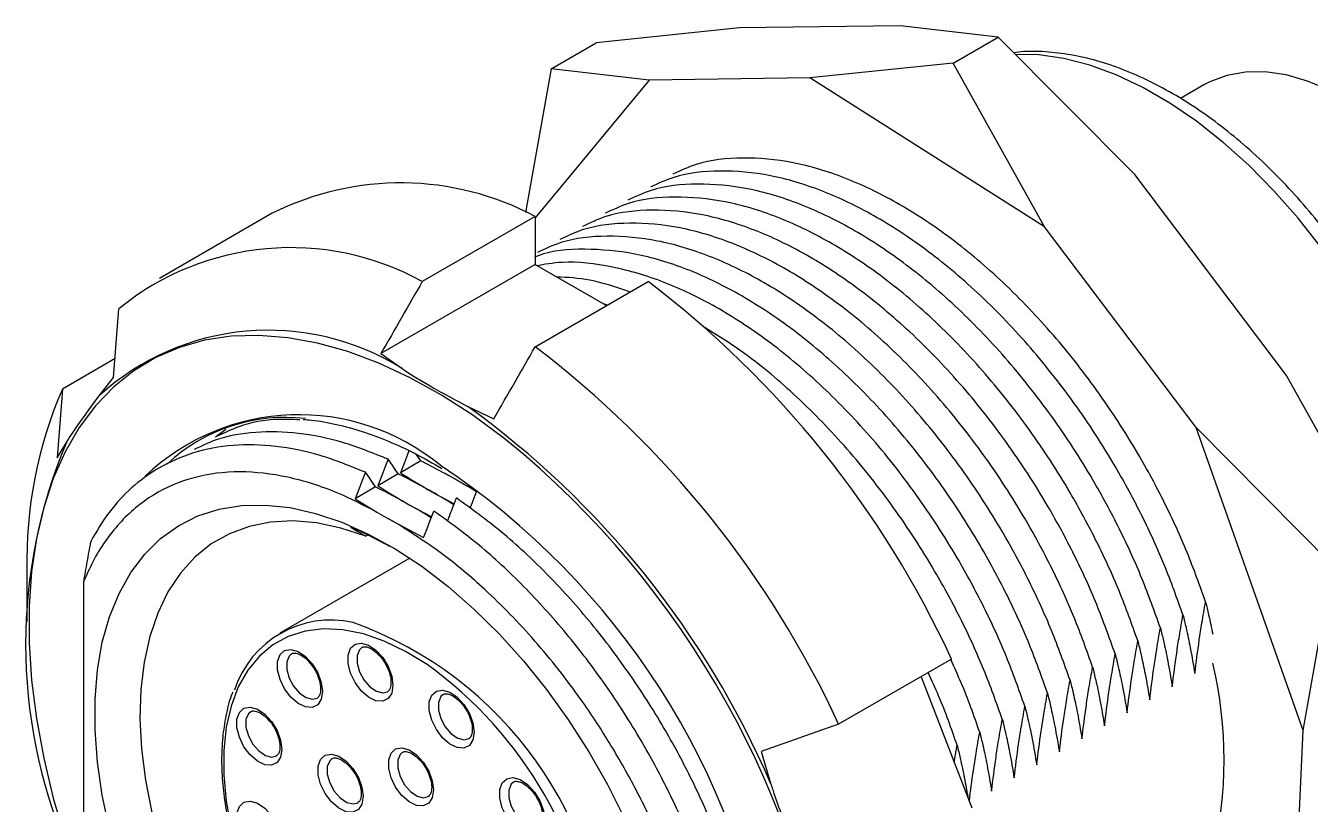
# Model space of a CAD drawing. Header units: millimetres. Extents: x 5 to 292, y 4 to 204.
# Drawn here: x 184.61 to 204.72, y 152.46 to 164.65 of the extents above; entities that cross this region are included whole.
import ezdxf

# ---------------------------------------------------------------- set-up
doc = ezdxf.new("R2010")
doc.units = ezdxf.units.MM

msp = doc.modelspace()

# ---------------------------------------------------------------- linework, layer by layer
at = {"color": 7, "linetype": 'Continuous', "lineweight": 25}
for p, q in [((195.783, 164.615), (193.542, 164.384)), ((198.301, 164.651), (195.783, 164.615)), ((199.835, 164.474), (198.301, 164.651)), ((192.835, 163.976), (193.542, 164.384)), ((199.128, 164.066), (199.835, 164.474)), ((201.97, 162.32), (199.835, 164.474)), ((192.835, 163.976), (192.435, 161.729)), ((194.369, 163.799), (192.835, 163.976)), ((199.128, 164.066), (196.887, 163.835)), ((200.556, 161.503), (199.128, 164.066)), ((194.369, 163.799), (192.586, 161.643)), ((196.887, 163.835), (194.369, 163.799)), ((200.556, 161.503), (196.887, 163.835)), ((203.054, 163.725), (202.688, 163.513)), ((204.346, 159.176), (201.97, 162.32)), ((188.47, 161.714), (186.703, 160.694)), ((192.586, 161.665), (190.818, 160.645)), ((192.586, 161.665), (192.586, 160.913)), ((202.932, 158.359), (200.556, 161.503)), ((192.586, 160.913), (190.172, 159.52)), ((192.586, 160.913), (193.702, 160.269)), ((192.586, 159.624), (194.354, 160.645)), ((193.718, 160.278), (193.654, 160.296)), ((185.987, 159.145), (186.068, 160.22)), ((190.172, 159.52), (190.502, 159.283)), ((186.009, 159.439), (185.185, 158.963)), ((185.761, 158.859), (185.987, 159.145)), ((205.774, 156.613), (204.346, 159.176)), ((185.185, 158.963), (185.103, 157.888)), ((191.53, 158.689), (191.94, 158.499)), ((187.744, 158.33), (187.581, 158.211)), ((205.067, 156.205), (202.932, 158.359)), ((204.607, 153.616), (202.932, 158.359)), ((185.103, 157.888), (185.248, 158.128)), ((190.796, 157.839), (190.476, 157.653)), ((191.349, 157.545), (190.796, 157.839)), ((190.443, 157.634), (190.122, 157.449)), ((191.17, 157.648), (191.349, 157.545)), ((191.349, 157.545), (191.527, 157.442)), ((190.089, 157.43), (189.768, 157.245)), ((190.995, 157.341), (191.319, 157.169)), ((191.667, 157.356), (191.527, 157.442)), ((189.768, 157.245), (190.109, 157.036)), ((190.642, 157.137), (190.966, 156.964)), ((190.109, 157.036), (190.288, 156.933)), ((190.288, 156.933), (190.84, 156.639)), ((190.467, 156.83), (190.288, 156.933)), ((189.965, 156.678), (189.934, 156.66)), ((190.622, 156.317), (188.587, 155.143)), ((184.631, 156.115), (184.631, 155.323)), ((204.607, 153.616), (205.067, 156.205)), ((185.515, 155.942), (185.515, 151.767)), ((199.104, 154.736), (197.336, 153.716)), ((198.627, 154.461), (199.423, 152.408)), ((189.174, 154.127), (189.178, 154.13)), ((190.276, 154.225), (190.28, 154.228)), ((197.336, 153.716), (196.126, 153.292)), ((191.549, 153.491), (191.553, 153.493)), ((204.465, 150.436), (204.607, 153.616)), ((196.126, 153.292), (196.27, 152.792)), ((199.145, 153.124), (199.191, 153.387)), ((188.537, 153.221), (188.542, 153.224)), ((189.81, 152.487), (189.814, 152.489)), ((190.912, 152.585), (190.917, 152.588))]:
    msp.add_line(p, q, dxfattribs=at)
at = {"color": 8, "linetype": 'Continuous', "lineweight": 25, "flags": 128}
for points in [[(204.89, 161.181), (204.529, 161.639), (204.15, 162.068), (203.756, 162.466), (203.351, 162.829), (202.938, 163.154), (202.519, 163.439), (202.099, 163.682), (201.68, 163.88), (201.266, 164.032), (200.861, 164.137), (200.468, 164.194), (200.105, 164.202)], [(192.407, 157.941), (192.095, 158.194), (191.608, 158.552), (191.118, 158.868), (190.627, 159.14), (190.138, 159.368), (189.654, 159.549), (189.178, 159.682), (188.714, 159.766), (188.262, 159.802), (187.828, 159.789), (187.412, 159.726), (187.018, 159.615), (186.648, 159.455), (186.304, 159.249), (185.988, 158.997), (185.703, 158.7), (185.449, 158.361), (185.228, 157.981), (185.042, 157.563), (184.893, 157.11), (184.779, 156.623), (184.703, 156.107), (184.665, 155.563), (184.665, 154.996), (184.703, 154.408), (184.779, 153.804), (184.893, 153.186), (185.042, 152.56), (185.228, 151.927)], [(190.896, 154.65), (190.893, 154.652), (190.558, 154.857), (190.224, 155.016), (189.896, 155.129), (189.577, 155.193), (189.272, 155.209), (188.985, 155.174), (188.72, 155.091), (188.48, 154.96), (188.268, 154.783), (188.086, 154.562), (187.939, 154.301), (187.826, 154.001), (187.75, 153.668), (187.712, 153.306), (187.712, 152.919), (187.75, 152.512), (187.826, 152.092)], [(189.874, 154.917), (189.835, 154.883), (189.798, 154.792), (189.798, 154.672), (189.835, 154.539), (189.905, 154.41), (189.998, 154.302), (190.102, 154.232), (190.202, 154.207), (190.276, 154.225)], [(188.772, 154.819), (188.733, 154.784), (188.696, 154.694), (188.696, 154.574), (188.733, 154.44), (188.803, 154.311), (188.896, 154.204), (189, 154.133), (189.1, 154.108), (189.174, 154.127)], [(191.147, 154.183), (191.108, 154.148), (191.071, 154.058), (191.071, 153.938), (191.108, 153.804), (191.178, 153.675), (191.271, 153.568), (191.375, 153.497), (191.475, 153.472), (191.549, 153.491)], [(188.136, 153.913), (188.097, 153.879), (188.059, 153.788), (188.059, 153.668), (188.097, 153.535), (188.167, 153.406), (188.26, 153.298), (188.363, 153.228), (188.463, 153.203), (188.537, 153.221)], [(190.511, 153.277), (190.472, 153.242), (190.434, 153.152), (190.434, 153.032), (190.472, 152.899), (190.542, 152.769), (190.635, 152.662), (190.738, 152.591), (190.838, 152.566), (190.912, 152.585)], [(189.408, 153.179), (189.37, 153.144), (189.332, 153.054), (189.332, 152.934), (189.37, 152.8), (189.44, 152.671), (189.533, 152.564), (189.636, 152.493), (189.736, 152.468), (189.81, 152.487)], [(192.249, 152.811), (192.21, 152.777), (192.173, 152.686), (192.173, 152.566), (192.21, 152.433), (192.281, 152.304), (192.374, 152.196), (192.477, 152.126), (192.577, 152.101), (192.651, 152.119)]]:
    msp.add_lwpolyline(points, dxfattribs=at)
at = {"color": 7, "linetype": 'Continuous', "lineweight": 25, "flags": 128}
for points in [[(208.425, 158.054), (208.406, 158.465), (208.349, 158.893), (208.255, 159.332), (208.124, 159.779), (207.959, 160.226), (207.762, 160.669), (207.534, 161.102), (207.279, 161.521), (207, 161.919), (206.7, 162.292), (206.382, 162.637), (206.051, 162.947), (205.711, 163.22), (205.365, 163.453), (205.019, 163.642), (204.675, 163.785), (204.339, 163.881), (204.015, 163.928), (203.705, 163.926), (203.415, 163.874), (203.148, 163.774), (203.054, 163.725)], [(190.283, 157.865), (190.233, 157.737), (190.184, 157.61), (190.122, 157.449)], [(190.443, 157.634), (190.394, 157.705), (190.345, 157.776), (190.283, 157.865)], [(190.609, 157.998), (190.587, 157.941), (190.538, 157.814), (190.476, 157.653)], [(190.796, 157.839), (190.747, 157.909), (190.723, 157.944)], [(189.929, 157.66), (189.88, 157.533), (189.831, 157.406), (189.768, 157.245)], [(190.089, 157.43), (190.04, 157.501), (189.991, 157.572), (189.929, 157.66)], [(191.567, 157.097), (191.597, 157.175), (191.646, 157.302), (191.676, 157.381)], [(185.923, 152.074), (185.81, 152.604), (185.735, 153.123), (185.697, 153.626), (185.697, 154.109), (185.735, 154.568), (185.81, 155), (185.923, 155.4), (186.072, 155.765), (186.256, 156.093), (186.474, 156.38), (186.723, 156.625), (187.001, 156.824), (187.307, 156.978), (187.637, 157.083), (187.99, 157.14), (188.361, 157.148), (188.749, 157.107), (189.149, 157.016), (189.559, 156.878), (189.974, 156.693), (190.393, 156.463), (190.81, 156.189), (191.223, 155.874), (191.628, 155.52), (192.023, 155.131), (192.403, 154.709), (192.765, 154.258), (193.107, 153.782), (193.425, 153.285), (193.718, 152.771), (193.982, 152.243)], [(190.84, 156.639), (190.889, 156.767), (190.939, 156.894), (191, 157.054)], [(189.934, 156.66), (189.543, 156.787), (189.162, 156.867), (188.794, 156.898), (188.442, 156.88), (188.109, 156.814), (187.8, 156.699), (187.515, 156.538), (187.259, 156.331), (187.033, 156.08), (186.838, 155.788), (186.678, 155.457), (186.553, 155.09), (186.464, 154.69), (186.413, 154.261), (186.399, 153.807), (186.423, 153.331), (186.485, 152.839), (186.584, 152.334)], [(189.256, 154.228), (189.237, 154.107), (189.182, 154.021), (189.096, 153.979), (188.99, 153.987), (188.874, 154.042), (188.761, 154.141), (188.663, 154.27), (188.592, 154.418), (188.554, 154.567), (188.554, 154.701), (188.592, 154.806), (188.663, 154.871), (188.761, 154.888), (188.874, 154.856), (188.99, 154.778), (189.096, 154.663), (189.182, 154.522), (189.237, 154.372), (189.256, 154.228)], [(190.359, 154.327), (190.34, 154.205), (190.284, 154.119), (190.199, 154.078), (190.092, 154.085), (189.976, 154.141), (189.863, 154.239), (189.766, 154.369), (189.694, 154.516), (189.656, 154.665), (189.656, 154.8), (189.694, 154.905), (189.766, 154.97), (189.863, 154.987), (189.976, 154.955), (190.092, 154.877), (190.199, 154.761), (190.284, 154.621), (190.34, 154.471), (190.359, 154.327)], [(191.632, 153.592), (191.612, 153.471), (191.557, 153.384), (191.471, 153.343), (191.365, 153.35), (191.249, 153.406), (191.136, 153.504), (191.039, 153.634), (190.967, 153.781), (190.929, 153.93), (190.929, 154.065), (190.967, 154.17), (191.039, 154.235), (191.136, 154.252), (191.249, 154.22), (191.365, 154.142), (191.471, 154.026), (191.557, 153.886), (191.612, 153.736), (191.632, 153.592)], [(188.62, 153.323), (188.601, 153.201), (188.546, 153.115), (188.46, 153.074), (188.353, 153.081), (188.237, 153.137), (188.125, 153.235), (188.027, 153.365), (187.956, 153.512), (187.918, 153.661), (187.918, 153.796), (187.956, 153.901), (188.027, 153.966), (188.125, 153.983), (188.237, 153.951), (188.353, 153.873), (188.46, 153.757), (188.546, 153.617), (188.601, 153.467), (188.62, 153.323)], [(189.893, 152.588), (189.874, 152.467), (189.818, 152.38), (189.733, 152.339), (189.626, 152.346), (189.51, 152.402), (189.397, 152.5), (189.3, 152.63), (189.228, 152.777), (189.191, 152.926), (189.191, 153.061), (189.228, 153.166), (189.3, 153.231), (189.397, 153.248), (189.51, 153.216), (189.626, 153.138), (189.733, 153.022), (189.818, 152.882), (189.874, 152.732), (189.893, 152.588)], [(190.995, 152.687), (190.976, 152.565), (190.921, 152.479), (190.835, 152.437), (190.728, 152.445), (190.612, 152.501), (190.5, 152.599), (190.402, 152.729), (190.331, 152.876), (190.293, 153.025), (190.293, 153.159), (190.331, 153.265), (190.402, 153.329), (190.5, 153.347), (190.612, 153.315), (190.728, 153.236), (190.835, 153.121), (190.921, 152.981), (190.976, 152.83), (190.995, 152.687)], [(192.734, 152.221), (192.715, 152.099), (192.659, 152.013), (192.574, 151.972), (192.467, 151.979), (192.351, 152.035), (192.238, 152.133), (192.141, 152.263), (192.069, 152.41), (192.032, 152.559), (192.032, 152.694), (192.069, 152.799), (192.141, 152.864), (192.238, 152.881), (192.351, 152.849), (192.467, 152.771), (192.574, 152.655), (192.659, 152.515), (192.715, 152.365), (192.734, 152.221)], [(188.62, 151.853), (188.601, 151.732), (188.546, 151.645), (188.46, 151.604), (188.353, 151.611), (188.237, 151.667), (188.125, 151.765), (188.027, 151.895), (187.956, 152.042), (187.918, 152.191), (187.918, 152.326), (187.956, 152.431), (188.027, 152.496), (188.125, 152.513), (188.237, 152.481), (188.353, 152.403), (188.46, 152.287), (188.546, 152.147), (188.601, 151.997), (188.62, 151.853)]]:
    msp.add_lwpolyline(points, dxfattribs=at)
at = {"color": 7, "linetype": 'Continuous', "lineweight": 25}
for centre, radius, start, end in [((190.481, 157.701), 4.489, 62.0328, 116.6066), ((188.758, 156.919), 4.258, 61.054, 129.165), ((184.885, 148.17), 15.662, 24.788, 52.8011), ((188.411, 155.948), 3.936, 57.9052, 132.3139), ((183.117, 147.149), 15.662, 24.788, 52.8011), ((191.4, 156.277), 6.771, 156.6318, 181.3689), ((183.277, 147.201), 14.145, 23.2816, 54.3076), ((188.668, 155.823), 2.696, 83.1588, 133.1635), ((192.771, 154.967), 8.161, 157.2141, 202.7859), ((183.092, 147.095), 14.297, 6.3286, 49.3396), ((184.514, 147.845), 11.911, 8.9307, 56.3961), ((189.388, 153.757), 1.589, 77.3704, 161.8429), ((187.096, 149.376), 6.5, 5.3646, 54.2318), ((196.828, 153.156), 6.542, 346.6202, 13.3798)]:
    msp.add_arc(centre, radius, start, end, dxfattribs=at)
at = {"color": 8, "linetype": 'Continuous', "lineweight": 25}
for centre, radius, start, end in [((188.888, 155.07), 3.491, 50.542, 133.6093), ((187.702, 149.646), 6.016, 0.776, 70.2462)]:
    msp.add_arc(centre, radius, start, end, dxfattribs=at)
at = {"color": 7, "linetype": 'Continuous', "lineweight": 25}
for points, knots in [([(205.941, 152.641), (205.952, 152.648), (206.057, 152.723), (206.231, 152.901), (206.46, 153.176), (206.656, 153.49), (206.821, 153.837), (206.954, 154.216), (207.052, 154.624), (207.116, 155.058), (207.144, 155.516), (207.137, 155.992), (207.094, 156.483), (207.017, 156.986), (206.906, 157.496), (206.762, 158.011), (206.587, 158.526), (206.381, 159.038), (206.148, 159.543), (205.887, 160.039), (205.601, 160.522), (205.292, 160.988), (204.963, 161.434), (204.614, 161.857), (204.249, 162.255), (203.87, 162.624), (203.479, 162.961), (203.078, 163.265), (202.67, 163.532), (202.258, 163.76), (201.844, 163.948), (201.431, 164.092), (201.022, 164.193), (200.623, 164.244), (200.307, 164.256), (200.13, 164.235), (200.079, 164.228)], [0, 0, 0, 0, 0.0032326, 0.032195, 0.0613222, 0.0907623, 0.1205981, 0.1508375, 0.181425, 0.2122688, 0.243271, 0.2743493, 0.3054381, 0.3365015, 0.3675259, 0.3985084, 0.429452, 0.4603631, 0.4912506, 0.5221238, 0.5529929, 0.5838675, 0.6147553, 0.645667, 0.6766129, 0.7076033, 0.7386472, 0.7697513, 0.8009178, 0.8321414, 0.8634033, 0.8946487, 0.9258017, 0.95676, 0.9874078, 1, 1, 1, 1]), ([(203.08, 155.632), (202.988, 155.89), (202.802, 156.409), (202.445, 157.188), (201.982, 158.046), (201.389, 158.959), (200.661, 159.877), (199.875, 160.689), (199.062, 161.367), (198.243, 161.902), (197.424, 162.294), (196.61, 162.536), (195.828, 162.604), (195.193, 162.538), (194.862, 162.383), (194.742, 162.327)], [0, 0, 0, 0, 0.061649, 0.123906, 0.187597, 0.273227, 0.359592, 0.445588, 0.530141, 0.612279, 0.694418, 0.77897, 0.864966, 0.951331, 1, 1, 1, 1]), ([(202.726, 155.428), (202.634, 155.686), (202.449, 156.205), (202.091, 156.984), (201.629, 157.842), (201.036, 158.754), (200.307, 159.673), (199.521, 160.485), (198.708, 161.163), (197.889, 161.698), (197.071, 162.09), (196.257, 162.331), (195.474, 162.4), (194.839, 162.334), (194.508, 162.179), (194.389, 162.123)], [0, 0, 0, 0, 0.061649, 0.123906, 0.187597, 0.273227, 0.359592, 0.445588, 0.530141, 0.612279, 0.694418, 0.77897, 0.864966, 0.951331, 1, 1, 1, 1]), ([(202.373, 155.224), (202.28, 155.482), (202.095, 156.001), (201.738, 156.78), (201.275, 157.638), (200.682, 158.55), (199.954, 159.469), (199.168, 160.281), (198.355, 160.959), (197.536, 161.494), (196.717, 161.885), (195.903, 162.127), (195.12, 162.195), (194.486, 162.13), (194.155, 161.974), (194.035, 161.919)], [0, 0, 0, 0, 0.061649, 0.123906, 0.187597, 0.273227, 0.359592, 0.445588, 0.530141, 0.612279, 0.694418, 0.77897, 0.864966, 0.951331, 1, 1, 1, 1]), ([(202.019, 155.02), (201.927, 155.278), (201.742, 155.797), (201.384, 156.576), (200.922, 157.433), (200.329, 158.346), (199.6, 159.265), (198.814, 160.077), (198.001, 160.755), (197.182, 161.29), (196.364, 161.681), (195.55, 161.923), (194.767, 161.991), (194.132, 161.926), (193.801, 161.77), (193.682, 161.714)], [0, 0, 0, 0, 0.061649, 0.123906, 0.187597, 0.273227, 0.359592, 0.445588, 0.530141, 0.612279, 0.694418, 0.77897, 0.864966, 0.951331, 1, 1, 1, 1]), ([(201.665, 154.816), (201.573, 155.074), (201.388, 155.593), (201.031, 156.372), (200.568, 157.229), (199.975, 158.142), (199.247, 159.061), (198.461, 159.873), (197.648, 160.551), (196.829, 161.086), (196.01, 161.477), (195.196, 161.719), (194.413, 161.787), (193.779, 161.721), (193.447, 161.566), (193.328, 161.51)], [0, 0, 0, 0, 0.061649, 0.123906, 0.187597, 0.273227, 0.359592, 0.445588, 0.530141, 0.612279, 0.694418, 0.77897, 0.864966, 0.951331, 1, 1, 1, 1]), ([(201.312, 154.612), (201.22, 154.87), (201.035, 155.389), (200.677, 156.168), (200.215, 157.025), (199.622, 157.938), (198.893, 158.857), (198.107, 159.669), (197.294, 160.347), (196.475, 160.882), (195.656, 161.273), (194.843, 161.515), (194.06, 161.583), (193.425, 161.517), (193.094, 161.362), (192.974, 161.306)], [0, 0, 0, 0, 0.061649, 0.123906, 0.187597, 0.273227, 0.359592, 0.445588, 0.530141, 0.612279, 0.694418, 0.77897, 0.864966, 0.951331, 1, 1, 1, 1]), ([(200.958, 154.407), (200.866, 154.666), (200.681, 155.185), (200.323, 155.964), (199.861, 156.821), (199.268, 157.734), (198.54, 158.653), (197.753, 159.465), (196.941, 160.143), (196.122, 160.678), (195.303, 161.069), (194.489, 161.311), (193.706, 161.379), (193.072, 161.313), (192.74, 161.158), (192.621, 161.102)], [0, 0, 0, 0, 0.061649, 0.123906, 0.187597, 0.273227, 0.359592, 0.445588, 0.530141, 0.612279, 0.694418, 0.77897, 0.864966, 0.951331, 1, 1, 1, 1]), ([(200.605, 154.203), (200.513, 154.462), (200.328, 154.981), (199.97, 155.76), (199.508, 156.617), (198.914, 157.53), (198.186, 158.449), (197.4, 159.261), (196.587, 159.938), (195.768, 160.474), (194.95, 160.865), (194.135, 161.108), (193.356, 161.169), (192.829, 161.136), (192.595, 161.035), (192.577, 161.027)], [0, 0, 0, 0, 0.064296, 0.129226, 0.195651, 0.284959, 0.375032, 0.464721, 0.552903, 0.638569, 0.724234, 0.812417, 0.902106, 0.992179, 1, 1, 1, 1]), ([(200.251, 153.999), (200.159, 154.257), (199.974, 154.777), (199.616, 155.556), (199.154, 156.413), (198.561, 157.326), (197.833, 158.245), (197.046, 159.057), (196.233, 159.734), (195.415, 160.269), (194.595, 160.662), (193.785, 160.896), (193.106, 160.98), (192.733, 160.914), (192.598, 160.89)], [0, 0, 0, 0, 0.067484, 0.135634, 0.205353, 0.299089, 0.393628, 0.487765, 0.58032, 0.670233, 0.760146, 0.852702, 0.946838, 1, 1, 1, 1]), ([(194.071, 160.482), (193.858, 160.556), (193.462, 160.693), (193.095, 160.709), (192.926, 160.717)], [0, 0, 0, 0, 0.538359, 1, 1, 1, 1]), ([(190.818, 160.645), (190.711, 160.459), (190.496, 160.084), (190.281, 159.708), (190.172, 159.52)], [0, 0, 0, 0, 0.496611, 1, 1, 1, 1]), ([(199.898, 153.795), (199.806, 154.053), (199.62, 154.572), (199.263, 155.351), (198.8, 156.209), (198.207, 157.121), (197.479, 158.041), (196.693, 158.85), (195.927, 159.5), (195.427, 159.81), (195.205, 159.947)], [0, 0, 0, 0, 0.103159, 0.207337, 0.313912, 0.457201, 0.601719, 0.74562, 0.887105, 1, 1, 1, 1]), ([(191.94, 158.499), (192.048, 158.688), (192.264, 159.063), (192.479, 159.438), (192.586, 159.624)], [0, 0, 0, 0, 0.503389, 1, 1, 1, 1]), ([(190.502, 159.283), (190.507, 159.279), (190.665, 159.173), (190.883, 159.046), (191.22, 158.852), (191.4, 158.758), (191.53, 158.689)], [0, 0, 0, 0, 0.015922, 0.499985, 0.637536, 1, 1, 1, 1]), ([(185.248, 158.128), (185.268, 158.159), (185.371, 158.318), (185.541, 158.561), (185.703, 158.779), (185.761, 158.859)], [0, 0, 0, 0, 0.1358734, 0.6863268, 1, 1, 1, 1]), ([(188.9, 158.481), (188.787, 158.486), (188.45, 158.502), (188.009, 158.416), (187.713, 158.274), (187.6, 158.219)], [0, 0, 0, 0, 0.236396, 0.707491, 1, 1, 1, 1]), ([(188.954, 158.487), (188.997, 158.484), (189.165, 158.475), (189.474, 158.415), (189.877, 158.306), (190.29, 158.152), (190.706, 157.961), (190.986, 157.801), (191.125, 157.721)], [0, 0, 0, 0, 0.062641, 0.250711, 0.438431, 0.625931, 0.813314, 1, 1, 1, 1]), ([(190.283, 157.865), (190.046, 157.96), (189.568, 158.153), (188.87, 158.291), (188.204, 158.303), (187.655, 158.214), (187.359, 158.07), (187.246, 158.015)], [0, 0, 0, 0, 0.211777, 0.427762, 0.645996, 0.864394, 1, 1, 1, 1]), ([(189.929, 157.66), (189.692, 157.756), (189.214, 157.949), (188.517, 158.086), (187.849, 158.102), (187.23, 157.985), (186.7, 157.753), (186.263, 157.43), (185.905, 157.05), (185.72, 156.735), (185.628, 156.579)], [0, 0, 0, 0, 0.1300659, 0.2627164, 0.3967483, 0.5308805, 0.6638269, 0.7779602, 0.8895252, 1, 1, 1, 1]), ([(190.109, 157.036), (189.905, 157.141), (189.432, 157.385), (188.706, 157.607), (187.945, 157.697), (187.234, 157.605), (186.594, 157.334), (186.06, 156.885), (185.714, 156.395), (185.562, 156.048), (185.515, 155.942)], [0, 0, 0, 0, 0.103076, 0.237754, 0.372431, 0.513626, 0.654821, 0.795991, 0.937178, 1, 1, 1, 1]), ([(190.476, 157.653), (190.64, 157.551), (190.811, 157.445), (190.989, 157.344), (190.995, 157.341)], [0, 0, 0, 0, 0.9661605, 1, 1, 1, 1]), ([(190.995, 157.341), (190.815, 157.44), (190.633, 157.539), (190.444, 157.634), (190.443, 157.634)], [0, 0, 0, 0, 0.99312, 1, 1, 1, 1]), ([(190.642, 157.137), (190.461, 157.236), (190.28, 157.335), (190.091, 157.43), (190.089, 157.43)], [0, 0, 0, 0, 0.99312, 1, 1, 1, 1]), ([(190.122, 157.449), (190.287, 157.347), (190.457, 157.241), (190.636, 157.14), (190.642, 157.137)], [0, 0, 0, 0, 0.966161, 1, 1, 1, 1]), ([(191.312, 157.15), (191.214, 157.211), (191.11, 157.276), (191.001, 157.338), (190.995, 157.341)], [0, 0, 0, 0, 0.944534, 1, 1, 1, 1]), ([(191.213, 156.893), (191.223, 156.919), (191.249, 156.987), (191.296, 157.109), (191.333, 157.205), (191.354, 157.258)], [0, 0, 0, 0, 0.213039, 0.56151, 1, 1, 1, 1]), ([(195.655, 151.346), (195.563, 151.604), (195.378, 152.123), (195.02, 152.902), (194.583, 153.713), (194.053, 154.54), (193.434, 155.352), (192.766, 156.089), (192.069, 156.739), (191.591, 157.086), (191.354, 157.258)], [0, 0, 0, 0, 0.110475, 0.22204, 0.336173, 0.46912, 0.603252, 0.737284, 0.869934, 1, 1, 1, 1]), ([(190.959, 156.946), (190.861, 157.007), (190.757, 157.072), (190.648, 157.133), (190.642, 157.137)], [0, 0, 0, 0, 0.944534, 1, 1, 1, 1]), ([(195.301, 151.142), (195.209, 151.4), (195.024, 151.919), (194.667, 152.698), (194.229, 153.509), (193.699, 154.336), (193.081, 155.148), (192.413, 155.885), (191.716, 156.535), (191.237, 156.882), (191, 157.054)], [0, 0, 0, 0, 0.110475, 0.22204, 0.336173, 0.46912, 0.603252, 0.737284, 0.869934, 1, 1, 1, 1]), ([(190.311, 156.496), (190.18, 156.569), (189.987, 156.677), (189.771, 156.769), (189.701, 156.798)], [0, 0, 0, 0, 0.679471, 1, 1, 1, 1]), ([(189.701, 156.798), (189.758, 156.765), (189.836, 156.719), (189.913, 156.673), (189.934, 156.66)], [0, 0, 0, 0, 0.725202, 1, 1, 1, 1]), ([(195.061, 150.431), (194.982, 150.693), (194.825, 151.217), (194.514, 151.987), (194.155, 152.728), (193.754, 153.433), (193.24, 154.214), (192.592, 155.037), (191.856, 155.792), (191.141, 156.396), (190.691, 156.685), (190.467, 156.83)], [0, 0, 0, 0, 0.102085, 0.204164, 0.29988, 0.395913, 0.491629, 0.632793, 0.773958, 0.886979, 1, 1, 1, 1]), ([(185.628, 156.579), (185.608, 156.472), (185.568, 156.259), (185.533, 156.047), (185.515, 155.942)], [0, 0, 0, 0, 0.499884, 1, 1, 1, 1]), ([(202.912, 154.508), (202.934, 154.683), (202.967, 154.946), (203.025, 155.322), (203.06, 155.522), (203.08, 155.632)], [0, 0, 0, 0, 0.472054, 0.708034, 1, 1, 1, 1]), ([(203.08, 155.632), (203.096, 155.565), (203.137, 155.398), (203.172, 155.227), (203.193, 155.125)], [0, 0, 0, 0, 0.4045107, 1, 1, 1, 1]), ([(202.558, 154.304), (202.58, 154.479), (202.613, 154.742), (202.672, 155.118), (202.707, 155.317), (202.726, 155.428)], [0, 0, 0, 0, 0.472054, 0.708034, 1, 1, 1, 1]), ([(202.726, 155.428), (202.742, 155.361), (202.784, 155.191), (202.849, 154.887), (202.889, 154.643), (202.912, 154.508)], [0, 0, 0, 0, 0.226081, 0.568719, 1, 1, 1, 1]), ([(202.205, 154.1), (202.227, 154.275), (202.259, 154.538), (202.318, 154.914), (202.353, 155.113), (202.373, 155.224)], [0, 0, 0, 0, 0.472054, 0.708034, 1, 1, 1, 1]), ([(202.373, 155.224), (202.389, 155.156), (202.43, 154.987), (202.495, 154.683), (202.536, 154.439), (202.558, 154.304)], [0, 0, 0, 0, 0.226081, 0.568719, 1, 1, 1, 1]), ([(189.876, 154.916), (189.877, 154.918), (189.889, 154.929), (189.922, 154.932), (189.996, 154.914), (190.086, 154.857), (190.176, 154.766), (190.254, 154.649), (190.308, 154.523), (190.328, 154.427), (190.329, 154.38), (190.329, 154.368)], [0, 0, 0, 0, 0.02518, 0.160747, 0.284702, 0.417531, 0.55032, 0.68489, 0.820186, 0.954092, 1, 1, 1, 1]), ([(201.851, 153.895), (201.873, 154.071), (201.906, 154.334), (201.965, 154.709), (202, 154.909), (202.019, 155.02)], [0, 0, 0, 0, 0.472054, 0.708034, 1, 1, 1, 1]), ([(202.019, 155.02), (202.035, 154.952), (202.076, 154.783), (202.142, 154.478), (202.182, 154.235), (202.205, 154.1)], [0, 0, 0, 0, 0.226081, 0.568719, 1, 1, 1, 1]), ([(188.773, 154.817), (188.775, 154.819), (188.787, 154.831), (188.819, 154.833), (188.894, 154.816), (188.984, 154.759), (189.074, 154.667), (189.151, 154.551), (189.205, 154.424), (189.226, 154.328), (189.227, 154.281), (189.227, 154.269)], [0, 0, 0, 0, 0.025177, 0.160744, 0.284701, 0.417529, 0.550318, 0.684886, 0.820186, 0.954092, 1, 1, 1, 1]), ([(199.544, 153.591), (199.455, 153.85), (199.322, 154.231), (199.146, 154.607), (199.09, 154.728)], [0, 0, 0, 0, 0.678205, 1, 1, 1, 1]), ([(201.498, 153.691), (201.52, 153.867), (201.552, 154.129), (201.611, 154.505), (201.646, 154.705), (201.665, 154.816)], [0, 0, 0, 0, 0.472054, 0.708034, 1, 1, 1, 1]), ([(201.665, 154.816), (201.682, 154.748), (201.723, 154.579), (201.788, 154.274), (201.829, 154.031), (201.851, 153.895)], [0, 0, 0, 0, 0.226081, 0.568719, 1, 1, 1, 1]), ([(199.191, 153.387), (199.101, 153.646), (198.969, 154.027), (198.793, 154.403), (198.736, 154.524)], [0, 0, 0, 0, 0.678205, 1, 1, 1, 1]), ([(201.144, 153.487), (201.166, 153.662), (201.199, 153.925), (201.257, 154.301), (201.293, 154.501), (201.312, 154.612)], [0, 0, 0, 0, 0.472054, 0.708034, 1, 1, 1, 1]), ([(201.312, 154.612), (201.328, 154.544), (201.369, 154.375), (201.434, 154.07), (201.475, 153.827), (201.498, 153.691)], [0, 0, 0, 0, 0.226081, 0.568719, 1, 1, 1, 1]), ([(189.227, 154.269), (189.226, 154.253), (189.224, 154.205), (189.204, 154.151), (189.185, 154.136), (189.176, 154.129)], [0, 0, 0, 0, 0.211943, 0.616833, 1, 1, 1, 1]), ([(190.329, 154.368), (190.329, 154.351), (190.327, 154.304), (190.306, 154.25), (190.287, 154.235), (190.278, 154.228)], [0, 0, 0, 0, 0.211942, 0.616832, 1, 1, 1, 1]), ([(200.791, 153.283), (200.812, 153.458), (200.845, 153.721), (200.904, 154.097), (200.939, 154.297), (200.958, 154.407)], [0, 0, 0, 0, 0.472054, 0.708034, 1, 1, 1, 1]), ([(200.958, 154.407), (200.975, 154.34), (201.016, 154.17), (201.081, 153.866), (201.122, 153.623), (201.144, 153.487)], [0, 0, 0, 0, 0.226081, 0.568719, 1, 1, 1, 1]), ([(187.853, 154.221), (187.849, 154.213), (187.805, 154.113), (187.75, 153.892), (187.693, 153.559), (187.672, 153.2), (187.686, 152.823), (187.733, 152.429), (187.813, 152.026), (187.926, 151.616), (188.07, 151.205), (188.243, 150.797), (188.444, 150.396), (188.669, 150.006), (188.918, 149.633), (189.186, 149.281), (189.471, 148.952), (189.77, 148.651), (190.08, 148.382), (190.397, 148.147), (190.718, 147.949), (191.04, 147.788), (191.358, 147.675), (191.576, 147.613), (191.683, 147.603), (191.689, 147.602)], [0, 0, 0, 0, 0.0040543, 0.0510454, 0.0982292, 0.1455203, 0.192853, 0.2401807, 0.2874875, 0.3347697, 0.3820291, 0.4292707, 0.476501, 0.5237268, 0.5709553, 0.6181914, 0.6654429, 0.7127171, 0.7600209, 0.8073601, 0.8547373, 0.902149, 0.9495775, 0.996973, 1, 1, 1, 1]), ([(191.148, 154.181), (191.15, 154.183), (191.162, 154.194), (191.194, 154.197), (191.269, 154.179), (191.359, 154.122), (191.449, 154.031), (191.526, 153.915), (191.58, 153.788), (191.601, 153.692), (191.602, 153.645), (191.602, 153.633)], [0, 0, 0, 0, 0.02518, 0.160746, 0.284702, 0.417531, 0.55032, 0.68489, 0.820186, 0.954092, 1, 1, 1, 1]), ([(200.437, 153.079), (200.459, 153.254), (200.492, 153.517), (200.55, 153.893), (200.585, 154.093), (200.605, 154.203)], [0, 0, 0, 0, 0.472054, 0.708034, 1, 1, 1, 1]), ([(200.605, 154.203), (200.621, 154.136), (200.662, 153.966), (200.727, 153.662), (200.768, 153.419), (200.791, 153.283)], [0, 0, 0, 0, 0.226081, 0.568719, 1, 1, 1, 1]), ([(188.137, 153.912), (188.139, 153.914), (188.151, 153.925), (188.183, 153.927), (188.258, 153.91), (188.347, 153.853), (188.438, 153.761), (188.515, 153.645), (188.569, 153.519), (188.589, 153.423), (188.59, 153.376), (188.591, 153.364)], [0, 0, 0, 0, 0.02518, 0.160746, 0.284702, 0.417531, 0.55032, 0.684889, 0.820186, 0.954095, 1, 1, 1, 1]), ([(200.084, 152.875), (200.105, 153.05), (200.138, 153.313), (200.197, 153.689), (200.232, 153.889), (200.251, 153.999)], [0, 0, 0, 0, 0.472054, 0.708034, 1, 1, 1, 1]), ([(200.251, 153.999), (200.268, 153.932), (200.309, 153.762), (200.374, 153.458), (200.414, 153.215), (200.437, 153.079)], [0, 0, 0, 0, 0.226081, 0.5687189, 1, 1, 1, 1]), ([(191.602, 153.633), (191.602, 153.617), (191.599, 153.569), (191.579, 153.515), (191.56, 153.5), (191.551, 153.493)], [0, 0, 0, 0, 0.211942, 0.616833, 1, 1, 1, 1]), ([(199.73, 152.671), (199.752, 152.846), (199.785, 153.109), (199.843, 153.485), (199.878, 153.685), (199.898, 153.795)], [0, 0, 0, 0, 0.472054, 0.708034, 1, 1, 1, 1]), ([(199.898, 153.795), (199.914, 153.728), (199.955, 153.558), (200.02, 153.254), (200.061, 153.011), (200.084, 152.875)], [0, 0, 0, 0, 0.226081, 0.568719, 1, 1, 1, 1]), ([(199.382, 152.513), (199.402, 152.673), (199.433, 152.92), (199.49, 153.281), (199.525, 153.481), (199.544, 153.591)], [0, 0, 0, 0, 0.449337, 0.6954713, 1, 1, 1, 1]), ([(199.544, 153.591), (199.56, 153.524), (199.602, 153.354), (199.667, 153.05), (199.707, 152.806), (199.73, 152.671)], [0, 0, 0, 0, 0.226081, 0.568719, 1, 1, 1, 1]), ([(188.591, 153.364), (188.59, 153.347), (188.588, 153.3), (188.568, 153.246), (188.548, 153.231), (188.539, 153.224)], [0, 0, 0, 0, 0.211942, 0.616843, 1, 1, 1, 1]), ([(190.512, 153.276), (190.514, 153.278), (190.526, 153.289), (190.558, 153.291), (190.633, 153.274), (190.722, 153.217), (190.813, 153.125), (190.89, 153.009), (190.944, 152.883), (190.964, 152.786), (190.966, 152.74), (190.966, 152.728)], [0, 0, 0, 0, 0.025177, 0.160747, 0.284702, 0.417531, 0.550321, 0.684888, 0.820185, 0.954095, 1, 1, 1, 1]), ([(199.191, 153.387), (199.207, 153.32), (199.248, 153.15), (199.306, 152.883), (199.34, 152.677), (199.357, 152.579)], [0, 0, 0, 0, 0.256981, 0.64645, 1, 1, 1, 1]), ([(189.41, 153.177), (189.412, 153.179), (189.423, 153.19), (189.456, 153.193), (189.53, 153.175), (189.62, 153.118), (189.71, 153.027), (189.788, 152.911), (189.842, 152.784), (189.862, 152.688), (189.863, 152.641), (189.864, 152.629)], [0, 0, 0, 0, 0.02518, 0.160747, 0.284702, 0.417531, 0.550319, 0.684889, 0.820186, 0.954095, 1, 1, 1, 1]), ([(189.864, 152.629), (189.863, 152.613), (189.861, 152.565), (189.84, 152.511), (189.821, 152.496), (189.812, 152.489)], [0, 0, 0, 0, 0.211942, 0.616843, 1, 1, 1, 1]), ([(190.966, 152.728), (190.965, 152.711), (190.963, 152.664), (190.943, 152.609), (190.924, 152.595), (190.914, 152.587)], [0, 0, 0, 0, 0.211953, 0.616843, 1, 1, 1, 1]), ([(192.251, 152.81), (192.252, 152.812), (192.264, 152.823), (192.297, 152.826), (192.371, 152.808), (192.461, 152.751), (192.551, 152.66), (192.629, 152.543), (192.683, 152.417), (192.703, 152.321), (192.704, 152.274), (192.705, 152.262)], [0, 0, 0, 0, 0.025177, 0.160744, 0.2847, 0.417529, 0.550319, 0.684886, 0.820186, 0.954092, 1, 1, 1, 1]), ([(196.27, 152.792), (196.291, 152.731), (196.393, 152.42), (196.564, 151.977), (196.725, 151.603), (196.784, 151.468)], [0, 0, 0, 0, 0.135871, 0.686325, 1, 1, 1, 1])]:
    msp.add_open_spline(points, degree=3, knots=knots, dxfattribs=at)

doc.saveas('drawing.dxf')
